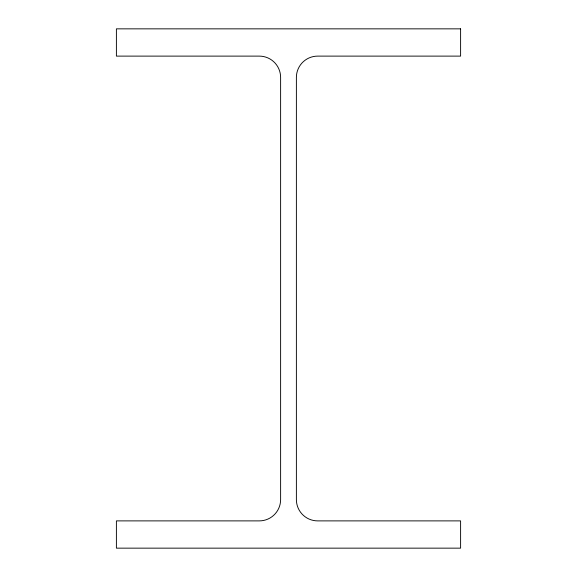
<?xml version="1.0" encoding="UTF-8"?>
<svg xmlns="http://www.w3.org/2000/svg" width="577" height="577" viewBox="0 0 577 577"><rect width="100%" height="100%" fill="white"/><g stroke="black" fill="none" stroke-linecap="round" stroke-linejoin="round"><path stroke-width="0.87" d="M460.605 28.85L116.395 28.85L116.395 56.113L259.318 56.113A21.299 21.299 0 0 1 280.617 77.412L280.617 499.588A21.299 21.299 0 0 1 259.318 520.887L116.395 520.887L116.395 548.15L460.605 548.15L460.605 520.887L317.682 520.887A21.299 21.299 0 0 1 296.383 499.588L296.383 77.412A21.299 21.299 0 0 1 317.682 56.113L460.605 56.113L460.605 28.85"/></g></svg>
